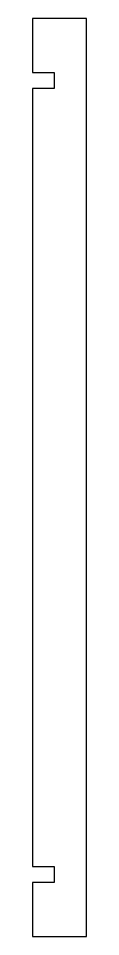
# Model space of a CAD drawing. Header units: millimetres. Extents: x -5 to 5, y -85 to 85.
import ezdxf

# ---------------------------------------------------------------- set-up
doc = ezdxf.new("R2010")
doc.units = ezdxf.units.MM

msp = doc.modelspace()

# ---------------------------------------------------------------- linework, layer by layer
msp.add_lwpolyline([(-1, 72), (-5, 72), (-5, -72), (-1, -72), (-1, -75), (-5, -75), (-5, -85), (5, -85), (5, 85), (-5, 85), (-5, 75), (-1, 75)], close=True)

doc.saveas('drawing.dxf')
